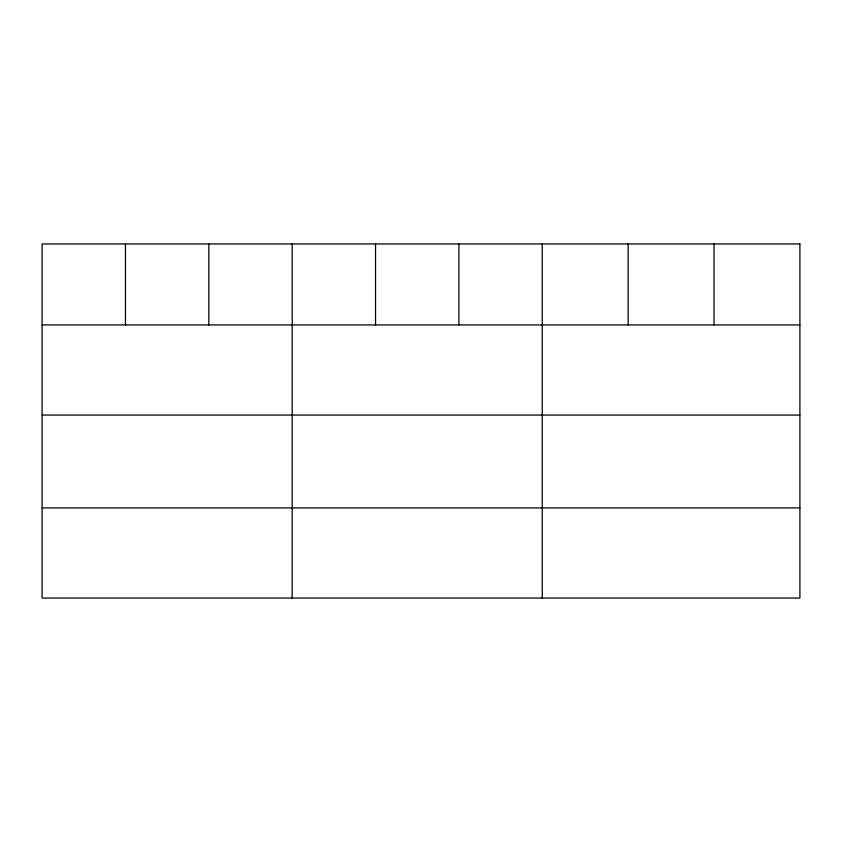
<?xml version="1.0" encoding="UTF-8"?>
<svg xmlns="http://www.w3.org/2000/svg" width="842" height="842" viewBox="0 0 842 842"><rect width="100%" height="100%" fill="white"/><g stroke="black" fill="none" stroke-linecap="round" stroke-linejoin="round"><path stroke-width="1.26" d="M42.1 324.938L799.9 324.938M42.1 415.064L799.9 415.064M42.1 507.926L799.9 507.926M714.016 243.948L714.016 324.938M628.132 243.948L628.132 324.938M542.248 243.948L542.248 598.052M458.89 243.948L458.89 324.938M375.532 243.948L375.532 324.938M292.174 243.948L292.174 598.052M208.816 243.948L208.816 324.938M125.458 243.948L125.458 324.938M799.9 243.948L42.1 243.948L42.1 598.052L799.9 598.052L799.9 243.948"/></g></svg>
